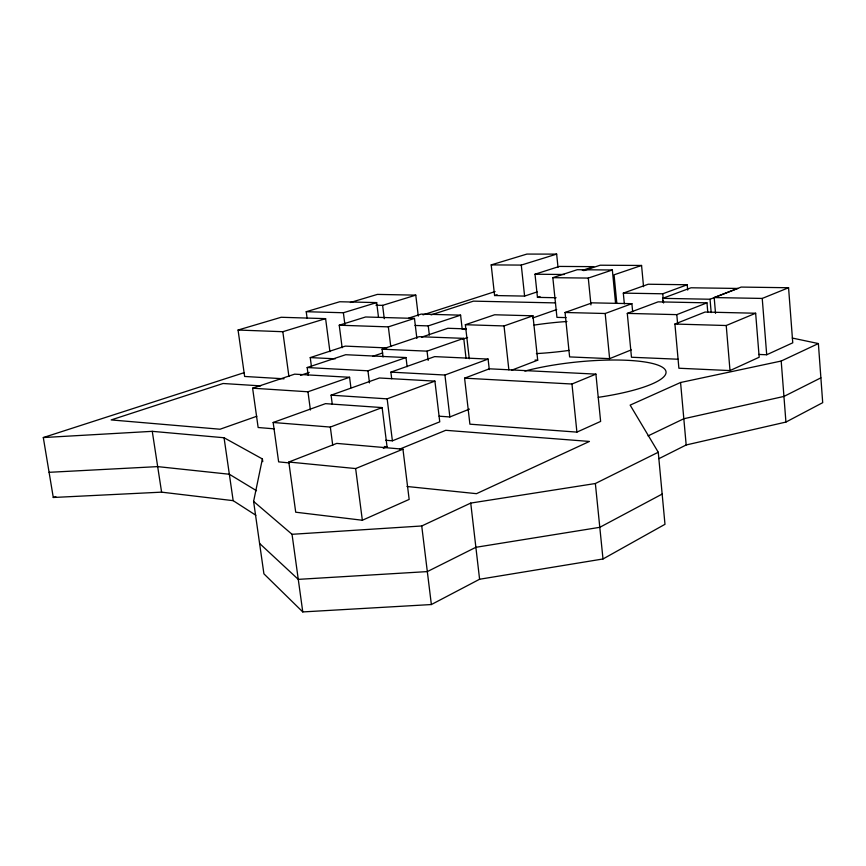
<?xml version="1.0" encoding="UTF-8"?>
<svg xmlns="http://www.w3.org/2000/svg" width="866" height="866" viewBox="0 0 866 866"><rect width="100%" height="100%" fill="white"/><g stroke="black" fill="none" stroke-linecap="round" stroke-linejoin="round"><path stroke-width="1.3" d="M658.907 458.677L686.175 444.972L785.927 422.067L822.7 402.668L818.381 343.564L781.197 361.035L680.568 382.501L630.145 405.115L658.257 452.247L664.98 524.309L602.996 558.971L479.591 579.246L431.365 604.544L302.775 611.926L263.913 573.833L253.597 501.414L262.387 458.948L224.056 437.752L152.264 431.333L43.3 437.557L53.281 497.485L161.596 492.148L233.171 500.656L255.871 515.281M662.154 494.075L599.792 527.318L475.878 547.301L427.328 571.592L298.272 579.365L259.584 543.447M820.881 377.847L783.936 396.433L683.815 418.743L648.06 435.901M253.597 501.414L292.037 534.3L421.731 525.976L470.736 503.081L595.364 483.52L658.257 452.247M758.735 354.443L766.702 354.757L792.758 342.817L788.569 287.739L741.166 287.079L714.19 297.568L715.533 313.373M730.006 370.583L759.179 357.236L755.65 313.243L705.054 312.041L674.917 324.036L678.89 368.234L730.006 370.583L726.228 325.519L755.65 313.243M576.908 432.112L600.625 421.417L595.916 374.134L489.377 368.808L464.587 378.161L469.902 424.178L576.908 432.112L571.971 384.017L595.916 374.134M362.345 520.25L409.163 499.411L402.95 449.183L336.755 443.403L288.811 462.022L295.717 512.207L362.345 520.25L355.645 468.56L402.95 449.183M399.486 449.205L445.752 430.305L589.432 441.444L476.484 493.674L407.009 486.486M632.656 311.728L631.888 303.674L592.149 302.84L565.054 312.485L569.612 356.911L609.621 358.654L631.271 349.886M714.19 297.568L762.232 298.434L788.569 287.739M383.292 448.263L387.048 446.748L382.133 407.583L325.529 403.643L273.158 422.489L278.635 461.87L289.244 462.92M385.738 440.253L392.395 440.816L439.755 421.829L434.905 381.127L379.427 377.987L331.083 395.177L332.295 404.422M439.084 416.189L449.865 416.957L469.437 409.12M678.132 359.228L631.466 357.247L627.287 313.395L676.801 314.639L706.981 302.84L707.771 312.096M662.674 298.348L710.044 299.235L737.767 288.454L691.003 287.783L662.674 298.348L663.031 302.277M511.514 370.258L537.699 360.191L532.969 315.809L494.638 314.769L465.367 324.718L469.275 358.784M273.158 422.489L330.325 427.068L382.133 407.583M627.287 313.395L658.106 301.855L706.981 302.84M331.083 395.177L387.156 398.858L434.905 381.127M624.332 303.804L623.314 293.119L662.75 293.79L687.225 284.752L687.691 290.067M391.692 378.745L390.88 372.131L444.94 375.032L488.099 359.076L489.279 369.587M565.054 312.485L605.193 313.503L631.888 303.674M623.314 293.119L648.201 284.232L687.225 284.752M53.281 497.485L55.825 496.575M390.88 372.131L434.656 356.619L488.099 359.076M532.633 318.017L556.708 309.552M256.845 416.254L220.04 429.222L111.173 419.923L223.082 383.497L260.655 385.879M465.367 324.718L504.034 325.941L532.969 315.809M274.305 428.854L258.144 427.512L252.612 388.195L307.96 391.778L349.572 377.284L350.925 387.773M308.22 375.368L307.17 367.541L367.953 370.8L406.013 357.55L407.128 366.719M383.043 356.976L382.079 349.193L427.046 351.152L463.743 338.357L466.049 358.427M462.639 339.212L467.597 337.48M643.546 286.7L641.565 265.461L614.059 274.814L616.819 303.392M372.77 356.316L382.685 352.949M300.491 375.346L309.227 372.412M382.079 349.193L419.176 336.679L463.743 338.357M582.363 270.387L593.773 266.641L559.371 266.425L535.004 274.219L537.45 297.374L540.005 296.508M421.536 337.177L447.884 328.279L466.276 328.885M566.104 317.616L556.946 317.367L552.833 277.672L588.285 278.073L612.349 269.986L615.531 302.948M307.17 367.541L345.696 354.714L406.013 357.55M558.007 267.269L556.654 254.117L526.918 254.074L491.195 264.899L494.583 295.533L524.601 296.096L537.158 291.907M252.612 388.195L294.624 374.155L349.572 377.284M415.02 325.464L428.248 325.897L460.593 315.159L462.228 329.296L466.265 329.459M583.684 270.647L600.203 265.212L641.565 265.461M311.479 366.848L310.245 357.593L345.307 346.119L386.918 347.916M494.583 295.533L497.127 294.711M552.833 277.672L577.2 269.716L612.349 269.986M342.146 347.742L339.234 325.215L388.347 326.872L414.468 318.417L416.871 338.4M431.051 314.91L473.442 301.141L555.604 302.905M408.665 318.125L421.233 314.077L460.593 315.159M43.3 437.557L244.104 372.683M423.019 314.867L495.103 291.582M339.234 325.215L365.625 316.978L414.468 318.417M491.195 264.899L521.278 265.083L556.654 254.117M375.941 305.2L382.61 305.362L415.777 295.144L418.289 316.079M284.026 378.81L244.634 376.461L238.063 330.033L282.825 331.71L325.605 318.645L329.935 351.661M307.105 318.223L306.228 311.706L343.38 312.745L376.667 302.591L378.496 317.302M350.373 302.494L377.392 294.397L415.777 295.144M238.063 330.033L281.169 317.27L325.605 318.645M306.228 311.706L339.753 301.747L376.667 302.591M49.091 472.316L157.677 466.612L229.349 474.243L256.509 490.708M535.004 274.219L564.361 274.5M537.45 297.374L556.102 297.731M674.917 324.036L726.228 325.519M535.058 360.072L537.699 360.191M310.245 357.593L335.272 358.816M464.587 378.161L571.971 384.017M384.363 446.51L387.048 446.748M288.811 462.022L355.645 468.56M792.26 338.043L818.381 343.564M152.264 431.333L161.596 492.148M224.056 437.752L233.171 500.656M262.387 458.948L262.766 461.61M292.037 534.3L302.775 611.926M282.825 331.71L288.919 376.483M307.96 391.778L310.407 409.986M330.325 427.068L332.739 445.319M343.38 312.745L344.917 324.674M367.953 370.8L369.49 382.869M387.156 398.858L392.395 440.816M421.731 525.976L431.365 604.544M388.347 326.872L390.772 346.53M382.61 305.362L384.266 318.72M427.046 351.152L428.161 360.418M444.94 375.032L449.865 416.957M428.248 325.897L429.341 335.088M470.736 503.081L479.591 579.246M504.034 325.941L508.872 369.879M521.278 265.083L524.601 296.096M595.364 483.52L602.996 558.971M588.285 278.073L590.958 304.919M605.193 313.503L609.621 358.654M662.75 293.79L663.107 297.731M663.345 300.361L663.583 303.003M676.801 314.639L677.623 323.841M680.568 382.501L686.175 444.972M710.044 299.235L711.181 312.583M762.232 298.434L766.702 354.757M781.197 361.035L785.927 422.067M524.839 371.092A87.661 18.846 -5.8 0 1 657.489 364.954A87.661 18.846 -5.8 0 1 598.265 397.332M569.146 350.394A77.464 14.733 -6 0 1 536.379 353.599M534.084 325.096A77.464 14.733 -6 0 1 566.927 321.502"/></g></svg>
